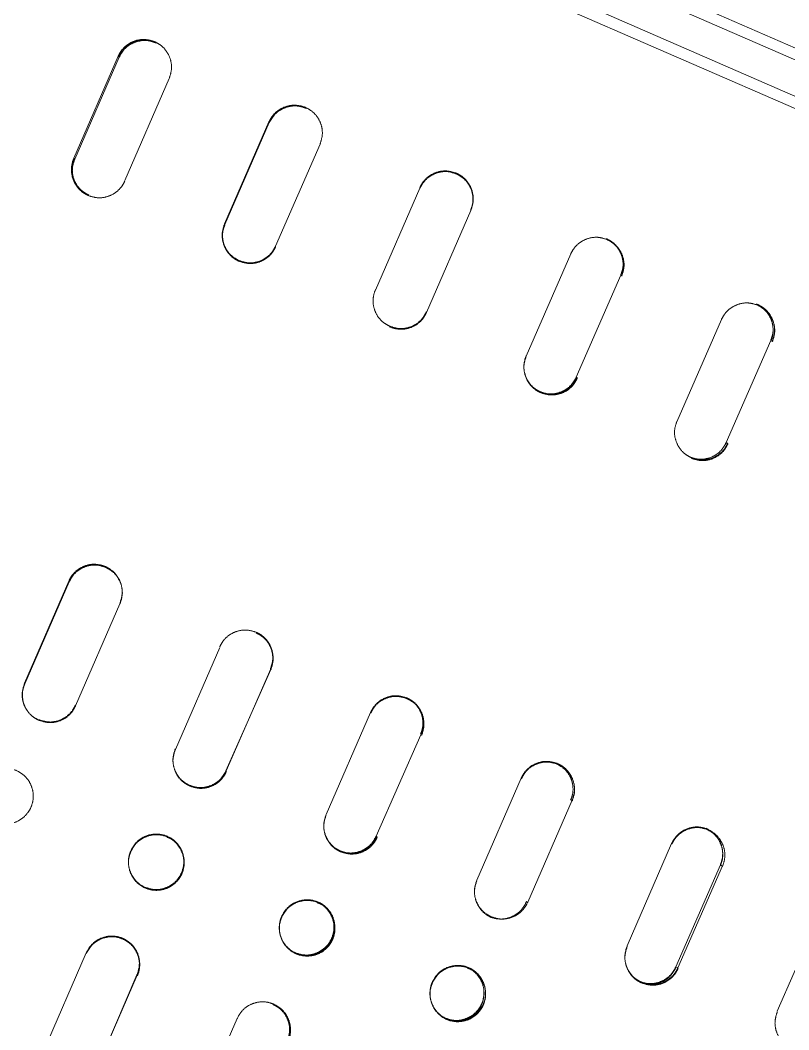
# Model space of a CAD drawing. Header units: millimetres. Extents: x -71377 to 516042, y -145869 to 441446.
# Drawn here: x 176968.4 to 177106.5, y 171432.3 to 171613.8 of the extents above; entities that cross this region are included whole.
import ezdxf

# ---------------------------------------------------------------- set-up
doc = ezdxf.new("R2010")
doc.units = ezdxf.units.MM
doc.header["$LTSCALE"] = 1000
doc.linetypes.add('IMPORT-DASHEDX2 _4_', pattern=[152.4, 101.6, -50.8])
for name, color, linetype, lineweight in [('05', 5, 'IMPORT-DASHEDX2 _4_', 5), ('06', 6, 'Continuous', 5), ('조경라인_dwg', 8, 'Continuous', 5)]:
    doc.layers.add(name, color=color, linetype=linetype, lineweight=lineweight)

# ---------------------------------------------------------------- blocks, each defined once
blk = doc.blocks.new('조경라인_dwg-6847807-지반층 배치도')
at = {"layer": '05'}
for p, q in [((176987.15, 171584.97), (176995.15, 171603.3)), ((177014.26, 171573.16), (177022.25, 171591.49)), ((177040.2, 171583.56), (177032.21, 171565.22)), ((177067.3, 171571.75), (177059.31, 171553.41)), ((177094.38, 171559.95), (177086.39, 171541.61)), ((176978.32, 171490.54), (176986.31, 171508.87)), ((177004.25, 171501.05), (176996.26, 171482.72)), ((177031.33, 171489.36), (177023.34, 171471.02)), ((177058.4, 171477.56), (177050.41, 171459.22)), ((177085.43, 171465.78), (177077.44, 171447.44)), ((177112.4, 171454.02), (177104.41, 171435.69)), ((176972.27, 171427.83), (176980.26, 171446.16)), ((176999.37, 171416.02), (177007.36, 171434.35))]:
    blk.add_line(p, q, dxfattribs=at)
at = {"layer": '05', "flags": 128}
for points in [[(176792.28, 171746.15), (177489.75, 171442.28), (177489.88, 171442.18), (177489.98, 171442.01), (177490.04, 171441.79), (177490.06, 171441.51), (177490.04, 171441.19), (177489.97, 171440.84), (177489.87, 171440.48), (177489.73, 171440.11), (176791.01, 171744.63)], [(176806.4, 171731.38), (177470.68, 171441.87), (177470.51, 171441.51)], [(176806.04, 171729.25), (177469.13, 171440.36), (177469.3, 171440.33), (177469.48, 171440.37), (177469.7, 171440.37), (177469.92, 171440.55), (177470.11, 171440.9), (177470.32, 171441.19), (177470.51, 171441.51), (177470.7, 171441.75)], [(177005.09, 171577.15), (177013.08, 171595.49), (177005.11, 171577.04), (177005.15, 171577.02), (177013.1, 171595.37), (177013.14, 171595.35)], [(177041.32, 171561.25), (177041.38, 171561.23), (177049.37, 171579.56)], [(177068.46, 171549.53), (177068.29, 171549.61), (177076.28, 171567.94), (177076.45, 171567.87), (177076.46, 171567.75)], [(177095.26, 171537.75), (177095.52, 171537.74), (177095.24, 171537.86), (177103.23, 171556.2), (177103.51, 171556.07)], [(176977.14, 171512.87), (176977.19, 171512.84), (176969.2, 171494.51), (176977.17, 171512.96), (176977.12, 171512.98), (176969.13, 171494.65)], [(177013.4, 171497.17), (177005.4, 171478.84), (177005.34, 171478.86), (177013.41, 171497.06)], [(177032.35, 171466.99), (177032.5, 171467.03), (177032.33, 171467.1), (177040.34, 171485.32), (177040.51, 171485.25)], [(177059.58, 171455.12), (177059.28, 171455.36), (177059.56, 171455.24), (177067.55, 171473.57), (177067.27, 171473.69), (177067.57, 171473.46)], [(177094.56, 171461.8), (177086.57, 171443.46), (177086.18, 171443.63), (177094.18, 171461.97), (177094.58, 171461.68)], [(176981.37, 171423.86), (176981.43, 171423.83), (176989.42, 171442.17), (176989.36, 171442.19), (176981.45, 171423.72)]]:
    blk.add_lwpolyline(points, dxfattribs=at)
blk.add_lwpolyline([(176978.17, 171588.78), (176986.16, 171607.11), (176985.98, 171607.29), (176977.99, 171588.96)], close=True, dxfattribs=at)
at = {"layer": '05'}
for points, knots in [([(176992.56, 171609.88), (176992.03, 171610.06), (176990.95, 171610.4), (176989.23, 171610.21), (176987.69, 171609.5), (176986.58, 171608.45), (176986.15, 171607.62), (176985.98, 171607.29)], [0, 0, 0, 0, 0.214691, 0.429383, 0.644077, 0.858772, 1, 1, 1, 1]), ([(176986.14, 171607.23), (176986.42, 171607.72), (176986.97, 171608.71), (176988.35, 171609.74), (176989.97, 171610.27), (176991.5, 171610.25), (176992.37, 171609.94), (176992.72, 171609.81)], [0, 0, 0, 0, 0.214691, 0.429387, 0.644077, 0.858773, 1, 1, 1, 1]), ([(176986.16, 171607.11), (176986.43, 171607.6), (176986.98, 171608.59), (176988.37, 171609.62), (176989.98, 171610.15), (176991.51, 171610.14), (176992.39, 171609.82), (176992.73, 171609.7)], [0, 0, 0, 0, 0.214691, 0.429387, 0.644077, 0.858773, 1, 1, 1, 1]), ([(176995.15, 171603.3), (176995.32, 171603.84), (176995.67, 171604.91), (176995.48, 171606.63), (176994.77, 171608.17), (176993.72, 171609.29), (176992.89, 171609.71), (176992.56, 171609.88)], [0, 0, 0, 0, 0.214691, 0.429387, 0.644076, 0.858774, 1, 1, 1, 1]), ([(177019.66, 171598.07), (177019.12, 171598.25), (177018.05, 171598.59), (177016.33, 171598.4), (177014.79, 171597.69), (177013.68, 171596.64), (177013.25, 171595.81), (177013.08, 171595.49)], [0, 0, 0, 0, 0.214692, 0.429385, 0.644076, 0.858772, 1, 1, 1, 1]), ([(177019.68, 171597.96), (177019.14, 171598.13), (177018.07, 171598.48), (177016.35, 171598.29), (177014.8, 171597.57), (177013.69, 171596.53), (177013.27, 171595.7), (177013.1, 171595.37)], [0, 0, 0, 0, 0.214692, 0.429385, 0.644076, 0.858772, 1, 1, 1, 1]), ([(177013.13, 171595.46), (177013.4, 171595.96), (177013.95, 171596.94), (177015.34, 171597.97), (177016.96, 171598.5), (177018.49, 171598.49), (177019.36, 171598.18), (177019.71, 171598.05)], [0, 0, 0, 0, 0.214691, 0.429386, 0.644077, 0.858773, 1, 1, 1, 1]), ([(177013.14, 171595.35), (177013.42, 171595.84), (177013.97, 171596.83), (177015.36, 171597.86), (177016.97, 171598.39), (177018.5, 171598.38), (177019.38, 171598.06), (177019.73, 171597.94)], [0, 0, 0, 0, 0.214691, 0.429386, 0.644077, 0.858773, 1, 1, 1, 1]), ([(177022.25, 171591.49), (177022.42, 171592.03), (177022.77, 171593.1), (177022.58, 171594.82), (177021.87, 171596.36), (177020.82, 171597.47), (177019.99, 171597.9), (177019.66, 171598.07)], [0, 0, 0, 0, 0.214691, 0.429386, 0.644078, 0.858775, 1, 1, 1, 1]), ([(176977.99, 171588.96), (176977.82, 171588.42), (176977.47, 171587.35), (176977.66, 171585.63), (176978.37, 171584.09), (176979.42, 171582.98), (176980.25, 171582.55), (176980.58, 171582.38)], [0, 0, 0, 0, 0.214695, 0.429387, 0.64408, 0.858772, 1, 1, 1, 1]), ([(176978.01, 171588.84), (176977.84, 171588.31), (176977.49, 171587.23), (176977.68, 171585.51), (176978.39, 171583.97), (176979.44, 171582.86), (176980.27, 171582.43), (176980.59, 171582.26)], [0, 0, 0, 0, 0.214695, 0.429387, 0.64408, 0.858772, 1, 1, 1, 1]), ([(176980.73, 171582.31), (176980.24, 171582.59), (176979.25, 171583.14), (176978.23, 171584.53), (176977.7, 171586.14), (176977.71, 171587.67), (176978.02, 171588.54), (176978.15, 171588.89)], [0, 0, 0, 0, 0.214692, 0.429386, 0.644078, 0.858772, 1, 1, 1, 1]), ([(176980.75, 171582.2), (176980.26, 171582.47), (176979.27, 171583.02), (176978.24, 171584.41), (176977.71, 171586.03), (176977.73, 171587.55), (176978.04, 171588.43), (176978.17, 171588.78)], [0, 0, 0, 0, 0.214692, 0.429386, 0.644078, 0.858772, 1, 1, 1, 1]), ([(177046.77, 171586.26), (177046.23, 171586.43), (177045.16, 171586.78), (177043.44, 171586.59), (177041.89, 171585.88), (177040.78, 171584.83), (177040.36, 171584), (177040.19, 171583.67)], [0, 0, 0, 0, 0.214693, 0.429383, 0.644078, 0.858772, 1, 1, 1, 1]), ([(177046.78, 171586.14), (177046.25, 171586.32), (177045.17, 171586.66), (177043.45, 171586.47), (177041.91, 171585.76), (177040.8, 171584.71), (177040.37, 171583.88), (177040.2, 171583.56)], [0, 0, 0, 0, 0.214693, 0.429383, 0.644078, 0.858772, 1, 1, 1, 1]), ([(177046.72, 171586.17), (177047.22, 171585.89), (177048.2, 171585.34), (177049.23, 171583.95), (177049.76, 171582.34), (177049.75, 171580.81), (177049.43, 171579.94), (177049.31, 171579.59)], [0, 0, 0, 0, 0.214693, 0.429384, 0.644078, 0.858772, 1, 1, 1, 1]), ([(177049.35, 171579.68), (177049.53, 171580.21), (177049.87, 171581.29), (177049.68, 171583.01), (177048.97, 171584.55), (177047.92, 171585.66), (177047.1, 171586.09), (177046.77, 171586.26)], [0, 0, 0, 0, 0.214691, 0.429386, 0.644077, 0.858771, 1, 1, 1, 1]), ([(177049.37, 171579.56), (177049.54, 171580.1), (177049.89, 171581.17), (177049.7, 171582.89), (177048.99, 171584.43), (177047.94, 171585.55), (177047.11, 171585.97), (177046.78, 171586.14)], [0, 0, 0, 0, 0.214691, 0.429386, 0.644077, 0.858771, 1, 1, 1, 1]), ([(176980.59, 171582.26), (176981.13, 171582.09), (176982.2, 171581.74), (176983.92, 171581.94), (176985.46, 171582.65), (176986.57, 171583.7), (176987, 171584.52), (176987.17, 171584.85)], [0, 0, 0, 0, 0.214695, 0.429386, 0.644078, 0.858772, 1, 1, 1, 1]), ([(177005.09, 171577.15), (177004.92, 171576.61), (177004.57, 171575.54), (177004.76, 171573.82), (177005.47, 171572.28), (177006.52, 171571.17), (177007.35, 171570.74), (177007.68, 171570.57)], [0, 0, 0, 0, 0.214696, 0.429387, 0.64408, 0.858773, 1, 1, 1, 1]), ([(177005.11, 171577.04), (177004.93, 171576.5), (177004.58, 171575.42), (177004.78, 171573.71), (177005.49, 171572.16), (177006.54, 171571.05), (177007.36, 171570.62), (177007.69, 171570.45)], [0, 0, 0, 0, 0.214696, 0.429387, 0.64408, 0.858773, 1, 1, 1, 1]), ([(177007.72, 171570.55), (177007.23, 171570.82), (177006.24, 171571.37), (177005.21, 171572.76), (177004.68, 171574.38), (177004.7, 171575.91), (177005.01, 171576.78), (177005.14, 171577.13)], [0, 0, 0, 0, 0.214692, 0.429385, 0.644078, 0.858772, 1, 1, 1, 1]), ([(177007.74, 171570.43), (177007.25, 171570.71), (177006.26, 171571.26), (177005.23, 171572.65), (177004.7, 171574.26), (177004.71, 171575.79), (177005.03, 171576.67), (177005.15, 171577.02)], [0, 0, 0, 0, 0.214692, 0.429385, 0.644078, 0.858772, 1, 1, 1, 1]), ([(177007.68, 171570.57), (177008.21, 171570.4), (177009.29, 171570.05), (177011.01, 171570.24), (177012.55, 171570.95), (177013.66, 171572), (177014.09, 171572.83), (177014.26, 171573.16)], [0, 0, 0, 0, 0.214692, 0.429384, 0.644078, 0.858772, 1, 1, 1, 1]), ([(177073.88, 171574.33), (177073.34, 171574.51), (177072.27, 171574.85), (177070.55, 171574.66), (177069.01, 171573.95), (177067.9, 171572.9), (177067.47, 171572.07), (177067.3, 171571.75)], [0, 0, 0, 0, 0.214692, 0.429384, 0.644077, 0.858772, 1, 1, 1, 1]), ([(177073.7, 171574.52), (177074.19, 171574.25), (177075.17, 171573.7), (177076.2, 171572.31), (177076.73, 171570.69), (177076.72, 171569.17), (177076.4, 171568.29), (177076.28, 171567.94)], [0, 0, 0, 0, 0.214691, 0.429384, 0.644077, 0.858772, 1, 1, 1, 1]), ([(177073.71, 171574.41), (177074.21, 171574.13), (177075.19, 171573.58), (177076.22, 171572.19), (177076.75, 171570.58), (177076.73, 171569.05), (177076.42, 171568.17), (177076.29, 171567.83)], [0, 0, 0, 0, 0.214691, 0.429384, 0.644077, 0.858772, 1, 1, 1, 1]), ([(177076.46, 171567.75), (177076.64, 171568.29), (177076.98, 171569.37), (177076.79, 171571.08), (177076.08, 171572.63), (177075.04, 171573.74), (177074.21, 171574.16), (177073.88, 171574.33)], [0, 0, 0, 0, 0.214691, 0.429386, 0.644079, 0.858774, 1, 1, 1, 1]), ([(177007.69, 171570.45), (177008.23, 171570.28), (177009.3, 171569.93), (177011.02, 171570.12), (177012.57, 171570.84), (177013.68, 171571.89), (177014.1, 171572.71), (177014.27, 171573.04)], [0, 0, 0, 0, 0.214692, 0.429384, 0.644078, 0.858772, 1, 1, 1, 1]), ([(177032.2, 171565.34), (177032.02, 171564.8), (177031.67, 171563.72), (177031.87, 171562.01), (177032.58, 171560.46), (177033.63, 171559.35), (177034.45, 171558.93), (177034.78, 171558.76)], [0, 0, 0, 0, 0.214695, 0.429386, 0.64408, 0.858772, 1, 1, 1, 1]), ([(177100.95, 171562.54), (177100.41, 171562.71), (177099.34, 171563.06), (177097.62, 171562.86), (177096.08, 171562.15), (177094.97, 171561.1), (177094.55, 171560.27), (177094.38, 171559.95)], [0, 0, 0, 0, 0.214693, 0.429385, 0.644077, 0.858772, 1, 1, 1, 1]), ([(177100.66, 171562.77), (177101.15, 171562.5), (177102.13, 171561.95), (177103.16, 171560.56), (177103.68, 171558.95), (177103.67, 171557.42), (177103.36, 171556.54), (177103.23, 171556.2)], [0, 0, 0, 0, 0.214692, 0.429384, 0.644077, 0.858772, 1, 1, 1, 1]), ([(177100.67, 171562.66), (177101.16, 171562.38), (177102.15, 171561.83), (177103.17, 171560.45), (177103.7, 171558.83), (177103.69, 171557.3), (177103.37, 171556.43), (177103.25, 171556.08)], [0, 0, 0, 0, 0.214692, 0.429384, 0.644077, 0.858772, 1, 1, 1, 1]), ([(177103.51, 171556.07), (177103.68, 171556.61), (177104.03, 171557.69), (177103.84, 171559.4), (177103.13, 171560.95), (177102.08, 171562.06), (177101.26, 171562.48), (177100.93, 171562.65)], [0, 0, 0, 0, 0.214692, 0.429386, 0.644078, 0.858774, 1, 1, 1, 1]), ([(177103.52, 171555.96), (177103.7, 171556.5), (177104.05, 171557.57), (177103.86, 171559.29), (177103.15, 171560.83), (177102.1, 171561.94), (177101.28, 171562.37), (177100.95, 171562.54)], [0, 0, 0, 0, 0.214692, 0.429386, 0.644078, 0.858774, 1, 1, 1, 1]), ([(177041.32, 171561.25), (177041.04, 171560.76), (177040.49, 171559.77), (177039.1, 171558.74), (177037.49, 171558.21), (177035.96, 171558.23), (177035.09, 171558.54), (177034.74, 171558.67)], [0, 0, 0, 0, 0.214695, 0.429387, 0.64408, 0.858774, 1, 1, 1, 1]), ([(177034.78, 171558.76), (177035.32, 171558.58), (177036.39, 171558.23), (177038.11, 171558.43), (177039.66, 171559.14), (177040.77, 171560.19), (177041.19, 171561.01), (177041.36, 171561.34)], [0, 0, 0, 0, 0.214694, 0.429384, 0.644078, 0.858772, 1, 1, 1, 1]), ([(177034.8, 171558.64), (177035.34, 171558.47), (177036.41, 171558.12), (177038.13, 171558.31), (177039.67, 171559.02), (177040.78, 171560.07), (177041.21, 171560.9), (177041.38, 171561.23)], [0, 0, 0, 0, 0.214694, 0.429384, 0.644078, 0.858772, 1, 1, 1, 1]), ([(177059.3, 171553.53), (177059.12, 171552.99), (177058.77, 171551.91), (177058.97, 171550.2), (177059.68, 171548.65), (177060.72, 171547.54), (177061.55, 171547.12), (177061.88, 171546.95)], [0, 0, 0, 0, 0.214695, 0.429386, 0.644079, 0.858774, 1, 1, 1, 1]), ([(177059.31, 171553.41), (177059.14, 171552.87), (177058.79, 171551.8), (177058.98, 171550.08), (177059.69, 171548.54), (177060.74, 171547.43), (177061.57, 171547), (177061.9, 171546.83)], [0, 0, 0, 0, 0.214695, 0.429386, 0.644079, 0.858774, 1, 1, 1, 1]), ([(177068.29, 171549.61), (177068.01, 171549.11), (177067.46, 171548.13), (177066.07, 171547.1), (177064.46, 171546.57), (177062.93, 171546.58), (177062.06, 171546.89), (177061.71, 171547.02)], [0, 0, 0, 0, 0.214695, 0.429387, 0.644079, 0.858774, 1, 1, 1, 1]), ([(177068.3, 171549.49), (177068.03, 171549), (177067.48, 171548.01), (177066.09, 171546.98), (177064.48, 171546.45), (177062.95, 171546.47), (177062.07, 171546.78), (177061.73, 171546.9)], [0, 0, 0, 0, 0.214695, 0.429387, 0.644079, 0.858774, 1, 1, 1, 1]), ([(177061.88, 171546.95), (177062.42, 171546.77), (177063.49, 171546.43), (177065.21, 171546.62), (177066.75, 171547.33), (177067.86, 171548.38), (177068.29, 171549.21), (177068.46, 171549.53)], [0, 0, 0, 0, 0.214692, 0.429384, 0.644077, 0.858772, 1, 1, 1, 1]), ([(177061.9, 171546.83), (177062.43, 171546.66), (177063.51, 171546.31), (177065.22, 171546.5), (177066.77, 171547.21), (177067.88, 171548.26), (177068.3, 171549.09), (177068.47, 171549.42)], [0, 0, 0, 0, 0.214692, 0.429384, 0.644077, 0.858772, 1, 1, 1, 1]), ([(177086.37, 171541.73), (177086.2, 171541.19), (177085.85, 171540.11), (177086.04, 171538.4), (177086.75, 171536.86), (177087.79, 171535.75), (177088.62, 171535.32), (177088.95, 171535.15)], [0, 0, 0, 0, 0.214695, 0.429386, 0.644078, 0.858774, 1, 1, 1, 1]), ([(177095.24, 171537.86), (177094.96, 171537.37), (177094.41, 171536.38), (177093.03, 171535.35), (177091.42, 171534.82), (177089.89, 171534.83), (177089.02, 171535.15), (177088.67, 171535.27)], [0, 0, 0, 0, 0.214695, 0.429387, 0.644078, 0.858772, 1, 1, 1, 1]), ([(177088.95, 171535.15), (177089.48, 171534.98), (177090.55, 171534.63), (177092.27, 171534.82), (177093.81, 171535.54), (177094.92, 171536.59), (177095.35, 171537.41), (177095.52, 171537.74)], [0, 0, 0, 0, 0.214691, 0.429385, 0.644077, 0.858772, 1, 1, 1, 1]), ([(177088.96, 171535.03), (177089.5, 171534.86), (177090.57, 171534.51), (177092.29, 171534.71), (177093.83, 171535.42), (177094.94, 171536.47), (177095.36, 171537.3), (177095.53, 171537.63)], [0, 0, 0, 0, 0.214691, 0.429385, 0.644077, 0.858772, 1, 1, 1, 1]), ([(176983.7, 171515.57), (176983.17, 171515.74), (176982.09, 171516.09), (176980.37, 171515.9), (176978.83, 171515.19), (176977.72, 171514.14), (176977.29, 171513.31), (176977.12, 171512.98)], [0, 0, 0, 0, 0.214692, 0.429385, 0.644076, 0.858772, 1, 1, 1, 1]), ([(176983.72, 171515.45), (176983.18, 171515.63), (176982.11, 171515.97), (176980.39, 171515.78), (176978.85, 171515.07), (176977.74, 171514.02), (176977.31, 171513.19), (176977.14, 171512.87)], [0, 0, 0, 0, 0.214692, 0.429385, 0.644076, 0.858772, 1, 1, 1, 1]), ([(176977.17, 171512.96), (176977.45, 171513.45), (176978, 171514.44), (176979.38, 171515.47), (176981, 171516), (176982.53, 171515.99), (176983.4, 171515.67), (176983.75, 171515.55)], [0, 0, 0, 0, 0.214695, 0.429386, 0.644077, 0.858773, 1, 1, 1, 1]), ([(176977.19, 171512.84), (176977.46, 171513.34), (176978.01, 171514.32), (176979.4, 171515.35), (176981.02, 171515.88), (176982.54, 171515.87), (176983.42, 171515.56), (176983.77, 171515.43)], [0, 0, 0, 0, 0.214695, 0.429386, 0.644077, 0.858773, 1, 1, 1, 1]), ([(176986.29, 171508.99), (176986.46, 171509.52), (176986.81, 171510.6), (176986.62, 171512.32), (176985.91, 171513.86), (176984.86, 171514.97), (176984.03, 171515.4), (176983.7, 171515.57)], [0, 0, 0, 0, 0.214695, 0.429386, 0.644078, 0.858774, 1, 1, 1, 1]), ([(176986.31, 171508.87), (176986.48, 171509.41), (176986.83, 171510.48), (176986.64, 171512.2), (176985.92, 171513.74), (176984.88, 171514.85), (176984.05, 171515.28), (176983.72, 171515.45)], [0, 0, 0, 0, 0.214695, 0.429386, 0.644078, 0.858774, 1, 1, 1, 1]), ([(177010.81, 171503.75), (177010.27, 171503.93), (177009.2, 171504.27), (177007.48, 171504.08), (177005.94, 171503.37), (177004.83, 171502.32), (177004.4, 171501.49), (177004.23, 171501.17)], [0, 0, 0, 0, 0.214693, 0.429384, 0.644078, 0.858772, 1, 1, 1, 1]), ([(177010.75, 171503.78), (177011.24, 171503.5), (177012.23, 171502.95), (177013.26, 171501.56), (177013.79, 171499.95), (177013.78, 171498.42), (177013.46, 171497.55), (177013.34, 171497.2)], [0, 0, 0, 0, 0.214694, 0.429385, 0.644078, 0.858772, 1, 1, 1, 1]), ([(177010.77, 171503.66), (177011.26, 171503.39), (177012.25, 171502.84), (177013.27, 171501.45), (177013.8, 171499.83), (177013.79, 171498.31), (177013.48, 171497.43), (177013.35, 171497.08)], [0, 0, 0, 0, 0.214694, 0.429385, 0.644078, 0.858772, 1, 1, 1, 1]), ([(177013.4, 171497.17), (177013.57, 171497.71), (177013.92, 171498.78), (177013.73, 171500.5), (177013.01, 171502.05), (177011.97, 171503.16), (177011.14, 171503.58), (177010.81, 171503.75)], [0, 0, 0, 0, 0.214695, 0.429386, 0.644077, 0.858771, 1, 1, 1, 1]), ([(177013.41, 171497.06), (177013.59, 171497.59), (177013.93, 171498.67), (177013.74, 171500.39), (177013.03, 171501.93), (177011.98, 171503.04), (177011.16, 171503.47), (177010.83, 171503.64)], [0, 0, 0, 0, 0.214695, 0.429386, 0.644077, 0.858771, 1, 1, 1, 1]), ([(176969.15, 171494.53), (176968.97, 171493.99), (176968.63, 171492.92), (176968.82, 171491.2), (176969.53, 171489.66), (176970.58, 171488.55), (176971.41, 171488.12), (176971.73, 171487.95)], [0, 0, 0, 0, 0.214692, 0.429387, 0.64408, 0.858773, 1, 1, 1, 1]), ([(176971.78, 171487.93), (176971.29, 171488.2), (176970.3, 171488.75), (176969.27, 171490.14), (176968.74, 171491.76), (176968.76, 171493.29), (176969.07, 171494.16), (176969.2, 171494.51)], [0, 0, 0, 0, 0.214692, 0.429384, 0.644078, 0.858772, 1, 1, 1, 1]), ([(177037.91, 171491.94), (177037.37, 171492.12), (177036.3, 171492.46), (177034.58, 171492.27), (177033.04, 171491.56), (177031.93, 171490.51), (177031.5, 171489.68), (177031.33, 171489.36)], [0, 0, 0, 0, 0.214692, 0.429385, 0.644078, 0.858772, 1, 1, 1, 1]), ([(177037.92, 171491.83), (177037.39, 171492), (177036.31, 171492.35), (177034.6, 171492.16), (177033.05, 171491.45), (177031.94, 171490.4), (177031.51, 171489.57), (177031.35, 171489.24)], [0, 0, 0, 0, 0.214692, 0.429385, 0.644078, 0.858772, 1, 1, 1, 1]), ([(177037.74, 171492.02), (177038.23, 171491.74), (177039.22, 171491.19), (177040.24, 171489.8), (177040.77, 171488.19), (177040.76, 171486.66), (177040.44, 171485.78), (177040.32, 171485.44)], [0, 0, 0, 0, 0.214692, 0.429384, 0.644077, 0.858772, 1, 1, 1, 1]), ([(177040.49, 171485.36), (177040.66, 171485.9), (177041.01, 171486.98), (177040.82, 171488.69), (177040.11, 171490.24), (177039.06, 171491.35), (177038.23, 171491.77), (177037.91, 171491.94)], [0, 0, 0, 0, 0.214695, 0.429386, 0.644079, 0.858774, 1, 1, 1, 1]), ([(177040.51, 171485.25), (177040.68, 171485.79), (177041.03, 171486.86), (177040.84, 171488.58), (177040.13, 171490.12), (177039.08, 171491.23), (177038.25, 171491.66), (177037.92, 171491.83)], [0, 0, 0, 0, 0.214695, 0.429386, 0.644079, 0.858774, 1, 1, 1, 1]), ([(176971.72, 171488.06), (176972.25, 171487.89), (176973.33, 171487.54), (176975.05, 171487.73), (176976.59, 171488.45), (176977.7, 171489.5), (176978.13, 171490.32), (176978.3, 171490.65)], [0, 0, 0, 0, 0.214692, 0.429384, 0.644078, 0.858772, 1, 1, 1, 1]), ([(176971.73, 171487.95), (176972.27, 171487.78), (176973.35, 171487.43), (176975.06, 171487.62), (176976.61, 171488.33), (176977.72, 171489.38), (176978.15, 171490.21), (176978.32, 171490.54)], [0, 0, 0, 0, 0.214692, 0.429384, 0.644078, 0.858772, 1, 1, 1, 1]), ([(176996.24, 171482.83), (176996.06, 171482.29), (176995.72, 171481.22), (176995.91, 171479.5), (176996.62, 171477.96), (176997.67, 171476.85), (176998.5, 171476.42), (176998.82, 171476.25)], [0, 0, 0, 0, 0.214692, 0.429386, 0.64408, 0.858773, 1, 1, 1, 1]), ([(176996.26, 171482.72), (176996.08, 171482.18), (176995.73, 171481.1), (176995.93, 171479.39), (176996.64, 171477.84), (176997.69, 171476.73), (176998.51, 171476.31), (176998.84, 171476.14)], [0, 0, 0, 0, 0.214692, 0.429386, 0.64408, 0.858773, 1, 1, 1, 1]), ([(176961.14, 171476.31), (176961.42, 171476.8), (176961.97, 171477.79), (176963.36, 171478.82), (176964.97, 171479.35), (176966.69, 171479.32), (176968.29, 171478.72), (176969.6, 171477.62), (176970.48, 171476.15), (176970.82, 171474.48), (176970.64, 171473.17), (176970.38, 171472.48), (176970.31, 171472.32)], [0, 0, 0, 0, 0.0536883, 0.1073774, 0.1610657, 0.2147543, 0.2684428, 0.3221314, 0.3758193, 0.4295084, 0.4831968, 0.5, 0.5, 0.5, 0.5]), ([(177005.34, 171478.86), (177005.07, 171478.37), (177004.52, 171477.38), (177003.13, 171476.35), (177001.52, 171475.82), (176999.99, 171475.84), (176999.11, 171476.15), (176998.76, 171476.28)], [0, 0, 0, 0, 0.214692, 0.429387, 0.64408, 0.858775, 1, 1, 1, 1]), ([(176998.82, 171476.25), (176999.36, 171476.08), (177000.44, 171475.73), (177002.15, 171475.92), (177003.7, 171476.63), (177004.81, 171477.68), (177005.24, 171478.51), (177005.4, 171478.84)], [0, 0, 0, 0, 0.214693, 0.429384, 0.644077, 0.858772, 1, 1, 1, 1]), ([(177064.97, 171480.15), (177064.44, 171480.32), (177063.37, 171480.67), (177061.65, 171480.47), (177060.11, 171479.76), (177059, 171478.71), (177058.57, 171477.88), (177058.4, 171477.56)], [0, 0, 0, 0, 0.214693, 0.429385, 0.644077, 0.858772, 1, 1, 1, 1]), ([(177064.99, 171480.03), (177064.45, 171480.21), (177063.38, 171480.55), (177061.67, 171480.36), (177060.13, 171479.65), (177059.02, 171478.6), (177058.59, 171477.77), (177058.42, 171477.44)], [0, 0, 0, 0, 0.214693, 0.429385, 0.644077, 0.858772, 1, 1, 1, 1]), ([(177064.71, 171480.15), (177065.21, 171479.88), (177066.19, 171479.33), (177067.22, 171477.94), (177067.74, 171476.33), (177067.73, 171474.8), (177067.41, 171473.92), (177067.29, 171473.58)], [0, 0, 0, 0, 0.214693, 0.429385, 0.644078, 0.858772, 1, 1, 1, 1]), ([(177067.55, 171473.57), (177067.72, 171474.11), (177068.07, 171475.18), (177067.88, 171476.9), (177067.17, 171478.44), (177066.13, 171479.55), (177065.3, 171479.98), (177064.97, 171480.15)], [0, 0, 0, 0, 0.214695, 0.429386, 0.644078, 0.858774, 1, 1, 1, 1]), ([(177067.57, 171473.46), (177067.74, 171473.99), (177068.09, 171475.07), (177067.9, 171476.78), (177067.19, 171478.33), (177066.14, 171479.44), (177065.32, 171479.86), (177064.99, 171480.03)], [0, 0, 0, 0, 0.214695, 0.429386, 0.644078, 0.858774, 1, 1, 1, 1]), ([(176998.84, 171476.14), (176999.38, 171475.96), (177000.45, 171475.61), (177002.17, 171475.81), (177003.71, 171476.52), (177004.82, 171477.57), (177005.25, 171478.39), (177005.42, 171478.72)], [0, 0, 0, 0, 0.214693, 0.429384, 0.644077, 0.858772, 1, 1, 1, 1]), ([(176970.31, 171472.32), (176970.15, 171471.96), (176969.67, 171471.14), (176968.56, 171470.08), (176967, 171469.38), (176965.29, 171469.24), (176963.64, 171469.66), (176962.22, 171470.62), (176961.19, 171471.99), (176960.68, 171473.62), (176960.71, 171475.12), (176961.02, 171475.98), (176961.14, 171476.31)], [0.5, 0.5, 0.5, 0.5, 0.5368855, 0.5905738, 0.644262, 0.6979515, 0.7516393, 0.8053276, 0.8590161, 0.9127044, 0.966394, 1, 1, 1, 1]), ([(177023.34, 171471.02), (177023.16, 171470.48), (177022.82, 171469.41), (177023.01, 171467.69), (177023.72, 171466.15), (177024.77, 171465.04), (177025.59, 171464.61), (177025.92, 171464.44)], [0, 0, 0, 0, 0.214691, 0.429386, 0.644079, 0.858774, 1, 1, 1, 1]), ([(177023.35, 171470.91), (177023.18, 171470.37), (177022.83, 171469.29), (177023.02, 171467.58), (177023.73, 171466.03), (177024.78, 171464.92), (177025.61, 171464.5), (177025.94, 171464.33)], [0, 0, 0, 0, 0.214691, 0.429386, 0.644079, 0.858774, 1, 1, 1, 1]), ([(177091.99, 171468.37), (177091.46, 171468.54), (177090.39, 171468.89), (177088.68, 171468.7), (177087.14, 171467.98), (177086.03, 171466.93), (177085.6, 171466.1), (177085.43, 171465.78)], [0, 0, 0, 0, 0.214692, 0.429384, 0.644077, 0.858772, 1, 1, 1, 1]), ([(177092.01, 171468.26), (177091.48, 171468.43), (177090.41, 171468.77), (177088.69, 171468.58), (177087.15, 171467.87), (177086.04, 171466.82), (177085.62, 171465.99), (177085.45, 171465.66)], [0, 0, 0, 0, 0.214692, 0.429384, 0.644077, 0.858772, 1, 1, 1, 1]), ([(177091.61, 171468.54), (177092.1, 171468.26), (177093.08, 171467.72), (177094.11, 171466.33), (177094.63, 171464.72), (177094.62, 171463.19), (177094.3, 171462.31), (177094.18, 171461.97)], [0, 0, 0, 0, 0.214693, 0.429384, 0.644077, 0.858772, 1, 1, 1, 1]), ([(177091.63, 171468.42), (177092.12, 171468.15), (177093.1, 171467.6), (177094.12, 171466.21), (177094.65, 171464.6), (177094.63, 171463.07), (177094.32, 171462.2), (177094.19, 171461.85)], [0, 0, 0, 0, 0.214693, 0.429384, 0.644077, 0.858772, 1, 1, 1, 1]), ([(177094.58, 171461.68), (177094.75, 171462.22), (177095.1, 171463.3), (177094.91, 171465.01), (177094.2, 171466.55), (177093.16, 171467.66), (177092.34, 171468.09), (177092.01, 171468.26)], [0, 0, 0, 0, 0.214695, 0.429387, 0.644078, 0.858773, 1, 1, 1, 1]), ([(176988.25, 171464.5), (176988.52, 171464.99), (176989.07, 171465.98), (176990.46, 171467.01), (176992.08, 171467.54), (176993.79, 171467.5), (176995.39, 171466.9), (176996.71, 171465.81), (176997.58, 171464.34), (176997.92, 171462.66), (176997.74, 171461.35), (176997.48, 171460.66), (176997.41, 171460.5)], [0, 0, 0, 0, 0.0536882, 0.107377, 0.1610657, 0.2147541, 0.2684426, 0.3221312, 0.3758198, 0.4295083, 0.4831969, 0.5, 0.5, 0.5, 0.5]), ([(176988.26, 171464.38), (176988.54, 171464.88), (176989.09, 171465.86), (176990.48, 171466.89), (176992.1, 171467.43), (176993.81, 171467.39), (176995.41, 171466.79), (176996.72, 171465.69), (176997.6, 171464.22), (176997.94, 171462.55), (176997.76, 171461.24), (176997.5, 171460.55), (176997.43, 171460.39)], [0, 0, 0, 0, 0.0536882, 0.107377, 0.1610657, 0.2147541, 0.2684426, 0.3221312, 0.3758198, 0.4295083, 0.4831969, 0.5, 0.5, 0.5, 0.5]), ([(176994.75, 171467.05), (176994.93, 171466.99), (176995.65, 171466.75), (176996.64, 171465.81), (176997.53, 171464.37), (176997.86, 171462.69), (176997.63, 171460.99), (176996.85, 171459.47), (176995.61, 171458.29), (176994.05, 171457.6), (176992.35, 171457.43), (176991.29, 171457.78), (176990.78, 171457.95)], [0, 0, 0, 0, 0.036867, 0.144259, 0.251652, 0.359044, 0.466436, 0.573828, 0.68122, 0.788611, 0.896005, 1, 1, 1, 1]), ([(176994.76, 171466.94), (176994.95, 171466.87), (176995.66, 171466.64), (176996.65, 171465.7), (176997.54, 171464.26), (176997.88, 171462.57), (176997.65, 171460.88), (176996.86, 171459.36), (176995.62, 171458.18), (176994.07, 171457.48), (176992.37, 171457.31), (176991.31, 171457.66), (176990.79, 171457.84)], [0, 0, 0, 0, 0.036867, 0.144259, 0.251652, 0.359044, 0.466436, 0.573828, 0.68122, 0.788611, 0.896005, 1, 1, 1, 1]), ([(177032.33, 171467.1), (177032.05, 171466.61), (177031.5, 171465.62), (177030.12, 171464.59), (177028.5, 171464.06), (177026.97, 171464.08), (177026.1, 171464.39), (177025.75, 171464.52)], [0, 0, 0, 0, 0.214692, 0.429387, 0.644079, 0.858774, 1, 1, 1, 1]), ([(177032.35, 171466.99), (177032.07, 171466.49), (177031.52, 171465.51), (177030.13, 171464.48), (177028.52, 171463.95), (177026.99, 171463.96), (177026.12, 171464.28), (177025.77, 171464.4)], [0, 0, 0, 0, 0.214692, 0.429387, 0.644079, 0.858774, 1, 1, 1, 1]), ([(177025.92, 171464.44), (177026.46, 171464.27), (177027.53, 171463.92), (177029.25, 171464.11), (177030.79, 171464.82), (177031.9, 171465.87), (177032.33, 171466.7), (177032.5, 171467.03)], [0, 0, 0, 0, 0.214691, 0.429384, 0.644077, 0.858772, 1, 1, 1, 1]), ([(177025.94, 171464.33), (177026.47, 171464.15), (177027.55, 171463.81), (177029.26, 171464), (177030.81, 171464.71), (177031.92, 171465.76), (177032.34, 171466.59), (177032.51, 171466.91)], [0, 0, 0, 0, 0.214691, 0.429384, 0.644077, 0.858772, 1, 1, 1, 1]), ([(176997.41, 171460.5), (176997.26, 171460.15), (176996.78, 171459.32), (176995.67, 171458.27), (176994.11, 171457.57), (176992.4, 171457.42), (176990.75, 171457.85), (176989.32, 171458.8), (176988.3, 171460.17), (176987.79, 171461.8), (176987.82, 171463.31), (176988.13, 171464.17), (176988.25, 171464.5)], [0.5, 0.5, 0.5, 0.5, 0.5368856, 0.5905742, 0.6442622, 0.6979514, 0.7516396, 0.805328, 0.8590167, 0.9127045, 0.966394, 1, 1, 1, 1]), ([(176997.43, 171460.39), (176997.28, 171460.03), (176996.8, 171459.21), (176995.68, 171458.15), (176994.12, 171457.45), (176992.42, 171457.31), (176990.76, 171457.74), (176989.34, 171458.69), (176988.31, 171460.06), (176987.8, 171461.69), (176987.83, 171463.19), (176988.14, 171464.05), (176988.26, 171464.38)], [0.5, 0.5, 0.5, 0.5, 0.5368856, 0.5905742, 0.6442622, 0.6979514, 0.7516396, 0.805328, 0.8590167, 0.9127045, 0.966394, 1, 1, 1, 1]), ([(177050.41, 171459.22), (177050.24, 171458.68), (177049.89, 171457.61), (177050.08, 171455.89), (177050.79, 171454.35), (177051.84, 171453.24), (177052.66, 171452.81), (177052.99, 171452.64)], [0, 0, 0, 0, 0.214692, 0.429386, 0.644078, 0.858774, 1, 1, 1, 1]), ([(177050.43, 171459.11), (177050.25, 171458.57), (177049.91, 171457.5), (177050.1, 171455.78), (177050.81, 171454.24), (177051.85, 171453.13), (177052.68, 171452.7), (177053, 171452.53)], [0, 0, 0, 0, 0.214692, 0.429386, 0.644078, 0.858774, 1, 1, 1, 1]), ([(177015.35, 171452.69), (177015.62, 171453.18), (177016.17, 171454.17), (177017.56, 171455.19), (177019.18, 171455.73), (177020.89, 171455.69), (177022.49, 171455.1), (177023.8, 171454), (177024.68, 171452.53), (177025.02, 171450.85), (177024.84, 171449.55), (177024.58, 171448.85), (177024.51, 171448.69)], [0, 0, 0, 0, 0.0536881, 0.1073772, 0.1610657, 0.2147547, 0.2684432, 0.3221313, 0.3758197, 0.4295084, 0.4831969, 0.5, 0.5, 0.5, 0.5]), ([(177015.36, 171452.57), (177015.64, 171453.07), (177016.19, 171454.05), (177017.58, 171455.08), (177019.19, 171455.62), (177020.91, 171455.58), (177022.51, 171454.98), (177023.82, 171453.88), (177024.69, 171452.42), (177025.03, 171450.74), (177024.85, 171449.43), (177024.59, 171448.74), (177024.52, 171448.58)], [0, 0, 0, 0, 0.0536881, 0.1073772, 0.1610657, 0.2147547, 0.2684432, 0.3221313, 0.3758197, 0.4295084, 0.4831969, 0.5, 0.5, 0.5, 0.5]), ([(177021.73, 171455.29), (177021.92, 171455.23), (177022.63, 171454.99), (177023.62, 171454.05), (177024.51, 171452.61), (177024.85, 171450.93), (177024.61, 171449.23), (177023.83, 171447.71), (177022.59, 171446.53), (177021.04, 171445.84), (177019.34, 171445.66), (177018.28, 171446.02), (177017.76, 171446.19)], [0, 0, 0, 0, 0.036868, 0.144259, 0.251651, 0.359044, 0.466436, 0.573828, 0.68122, 0.788611, 0.896004, 1, 1, 1, 1]), ([(177059.3, 171455.24), (177059.02, 171454.75), (177058.47, 171453.76), (177057.09, 171452.73), (177055.47, 171452.2), (177053.95, 171452.21), (177053.08, 171452.53), (177052.73, 171452.65)], [0, 0, 0, 0, 0.214691, 0.429386, 0.644078, 0.858772, 1, 1, 1, 1]), ([(177052.99, 171452.64), (177053.52, 171452.47), (177054.6, 171452.12), (177056.31, 171452.32), (177057.85, 171453.03), (177058.96, 171454.08), (177059.39, 171454.91), (177059.56, 171455.24)], [0, 0, 0, 0, 0.214691, 0.429384, 0.644077, 0.858772, 1, 1, 1, 1]), ([(177021.75, 171455.17), (177021.93, 171455.11), (177022.65, 171454.87), (177023.64, 171453.94), (177024.53, 171452.49), (177024.86, 171450.81), (177024.63, 171449.12), (177023.85, 171447.6), (177022.61, 171446.42), (177021.05, 171445.72), (177019.35, 171445.55), (177018.3, 171445.9), (177017.78, 171446.07)], [0, 0, 0, 0, 0.036868, 0.144259, 0.251651, 0.359044, 0.466436, 0.573828, 0.68122, 0.788611, 0.896004, 1, 1, 1, 1]), ([(177024.51, 171448.69), (177024.35, 171448.34), (177023.87, 171447.51), (177022.76, 171446.46), (177021.2, 171445.76), (177019.5, 171445.61), (177017.84, 171446.04), (177016.42, 171446.99), (177015.4, 171448.36), (177014.89, 171449.99), (177014.92, 171451.5), (177015.23, 171452.36), (177015.35, 171452.69)], [0.5, 0.5, 0.5, 0.5, 0.5368857, 0.5905741, 0.6442619, 0.6979513, 0.7516398, 0.8053278, 0.8590163, 0.9127046, 0.966394, 1, 1, 1, 1]), ([(177024.52, 171448.58), (177024.37, 171448.22), (177023.89, 171447.4), (177022.78, 171446.34), (177021.22, 171445.64), (177019.51, 171445.5), (177017.86, 171445.93), (177016.44, 171446.88), (177015.41, 171448.25), (177014.9, 171449.88), (177014.93, 171451.38), (177015.24, 171452.24), (177015.36, 171452.57)], [0.5, 0.5, 0.5, 0.5, 0.5368857, 0.5905741, 0.6442619, 0.6979513, 0.7516398, 0.8053278, 0.8590163, 0.9127046, 0.966394, 1, 1, 1, 1]), ([(176980.26, 171446.16), (176980.53, 171446.66), (176981.08, 171447.64), (176982.47, 171448.67), (176984.09, 171449.2), (176985.61, 171449.19), (176986.49, 171448.87), (176986.84, 171448.75)], [0, 0, 0, 0, 0.214695, 0.429386, 0.644082, 0.858773, 1, 1, 1, 1]), ([(176980.27, 171446.05), (176980.55, 171446.54), (176981.1, 171447.53), (176982.49, 171448.56), (176984.1, 171449.09), (176985.63, 171449.07), (176986.51, 171448.76), (176986.86, 171448.63)], [0, 0, 0, 0, 0.214695, 0.429386, 0.644082, 0.858773, 1, 1, 1, 1]), ([(176989.36, 171442.19), (176989.54, 171442.73), (176989.89, 171443.81), (176989.69, 171445.52), (176988.98, 171447.07), (176987.93, 171448.18), (176987.11, 171448.61), (176986.78, 171448.78)], [0, 0, 0, 0, 0.214695, 0.429387, 0.644082, 0.858775, 1, 1, 1, 1]), ([(176989.38, 171442.08), (176989.55, 171442.62), (176989.9, 171443.69), (176989.71, 171445.41), (176989, 171446.95), (176987.95, 171448.06), (176987.12, 171448.49), (176986.79, 171448.66)], [0, 0, 0, 0, 0.214695, 0.429387, 0.644082, 0.858775, 1, 1, 1, 1]), ([(176986.84, 171448.75), (176987.33, 171448.47), (176988.32, 171447.92), (176989.35, 171446.53), (176989.88, 171444.92), (176989.86, 171443.39), (176989.55, 171442.52), (176989.42, 171442.17)], [0, 0, 0, 0, 0.214694, 0.429384, 0.644078, 0.858772, 1, 1, 1, 1]), ([(176986.86, 171448.63), (176987.35, 171448.36), (176988.33, 171447.81), (176989.36, 171446.42), (176989.89, 171444.81), (176989.88, 171443.28), (176989.57, 171442.4), (176989.44, 171442.05)], [0, 0, 0, 0, 0.214694, 0.429384, 0.644078, 0.858772, 1, 1, 1, 1]), ([(177077.44, 171447.44), (177077.27, 171446.9), (177076.92, 171445.83), (177077.11, 171444.11), (177077.81, 171442.57), (177078.86, 171441.46), (177079.68, 171441.04), (177080.01, 171440.87)], [0, 0, 0, 0, 0.214691, 0.429386, 0.644078, 0.858773, 1, 1, 1, 1]), ([(177077.46, 171447.33), (177077.28, 171446.79), (177076.94, 171445.72), (177077.12, 171444), (177077.83, 171442.46), (177078.87, 171441.35), (177079.7, 171440.92), (177080.02, 171440.75)], [0, 0, 0, 0, 0.214691, 0.429386, 0.644078, 0.858773, 1, 1, 1, 1]), ([(177042.42, 171440.89), (177042.7, 171441.38), (177043.25, 171442.37), (177044.63, 171443.4), (177046.25, 171443.93), (177047.96, 171443.9), (177049.56, 171443.3), (177050.87, 171442.2), (177051.74, 171440.74), (177052.08, 171439.06), (177051.9, 171437.75), (177051.64, 171437.06), (177051.57, 171436.9)], [0, 0, 0, 0, 0.0536882, 0.1073771, 0.1610655, 0.2147547, 0.2684433, 0.3221314, 0.3758195, 0.4295084, 0.4831969, 0.5, 0.5, 0.5, 0.5]), ([(177042.44, 171440.77), (177042.71, 171441.27), (177043.26, 171442.25), (177044.65, 171443.28), (177046.27, 171443.82), (177047.98, 171443.78), (177049.57, 171443.18), (177050.88, 171442.09), (177051.76, 171440.62), (177052.1, 171438.94), (177051.91, 171437.64), (177051.65, 171436.95), (177051.58, 171436.78)], [0, 0, 0, 0, 0.0536882, 0.1073771, 0.1610655, 0.2147547, 0.2684433, 0.3221314, 0.3758195, 0.4295084, 0.4831969, 0.5, 0.5, 0.5, 0.5]), ([(177048.69, 171443.54), (177048.88, 171443.48), (177049.59, 171443.24), (177050.58, 171442.3), (177051.47, 171440.86), (177051.8, 171439.18), (177051.57, 171437.49), (177050.79, 171435.96), (177049.55, 171434.78), (177047.99, 171434.09), (177046.29, 171433.91), (177045.24, 171434.27), (177044.72, 171434.44)], [0, 0, 0, 0, 0.036867, 0.144259, 0.251651, 0.359043, 0.466435, 0.573828, 0.681219, 0.78861, 0.896004, 1, 1, 1, 1]), ([(177048.71, 171443.42), (177048.89, 171443.36), (177049.61, 171443.13), (177050.6, 171442.19), (177051.48, 171440.75), (177051.82, 171439.06), (177051.58, 171437.37), (177050.8, 171435.85), (177049.56, 171434.67), (177048.01, 171433.98), (177046.31, 171433.8), (177045.26, 171434.15), (177044.74, 171434.32)], [0, 0, 0, 0, 0.036867, 0.144259, 0.251651, 0.359043, 0.466435, 0.573828, 0.681219, 0.78861, 0.896004, 1, 1, 1, 1]), ([(177086.18, 171443.63), (177085.91, 171443.14), (177085.36, 171442.15), (177083.97, 171441.12), (177082.36, 171440.59), (177080.84, 171440.6), (177079.97, 171440.91), (177079.62, 171441.04)], [0, 0, 0, 0, 0.214692, 0.429386, 0.644078, 0.858774, 1, 1, 1, 1]), ([(177086.2, 171443.52), (177085.93, 171443.02), (177085.38, 171442.04), (177083.99, 171441.01), (177082.38, 171440.47), (177080.86, 171440.48), (177079.99, 171440.8), (177079.64, 171440.92)], [0, 0, 0, 0, 0.214692, 0.429386, 0.644078, 0.858774, 1, 1, 1, 1]), ([(177080.01, 171440.87), (177080.54, 171440.7), (177081.61, 171440.35), (177083.33, 171440.54), (177084.86, 171441.26), (177085.97, 171442.31), (177086.4, 171443.14), (177086.57, 171443.46)], [0, 0, 0, 0, 0.214692, 0.429384, 0.644077, 0.858772, 1, 1, 1, 1]), ([(177080.02, 171440.75), (177080.56, 171440.58), (177081.63, 171440.24), (177083.34, 171440.43), (177084.88, 171441.14), (177085.99, 171442.19), (177086.42, 171443.02), (177086.59, 171443.35)], [0, 0, 0, 0, 0.214692, 0.429384, 0.644077, 0.858772, 1, 1, 1, 1]), ([(177051.57, 171436.9), (177051.41, 171436.55), (177050.93, 171435.72), (177049.82, 171434.66), (177048.26, 171433.96), (177046.56, 171433.82), (177044.91, 171434.24), (177043.49, 171435.2), (177042.47, 171436.56), (177041.96, 171438.19), (177041.99, 171439.7), (177042.3, 171440.56), (177042.42, 171440.89)], [0.5, 0.5, 0.5, 0.5, 0.5368857, 0.5905742, 0.6442622, 0.6979513, 0.7516398, 0.8053279, 0.8590163, 0.9127046, 0.966394, 1, 1, 1, 1]), ([(177051.58, 171436.78), (177051.43, 171436.43), (177050.95, 171435.61), (177049.84, 171434.55), (177048.28, 171433.85), (177046.58, 171433.7), (177044.93, 171434.13), (177043.51, 171435.08), (177042.48, 171436.45), (177041.98, 171438.08), (177042.01, 171439.58), (177042.32, 171440.44), (177042.44, 171440.77)], [0.5, 0.5, 0.5, 0.5, 0.5368857, 0.5905742, 0.6442622, 0.6979513, 0.7516398, 0.8053279, 0.8590163, 0.9127046, 0.966394, 1, 1, 1, 1]), ([(177007.36, 171434.35), (177007.63, 171434.85), (177008.18, 171435.83), (177009.57, 171436.86), (177011.19, 171437.39), (177012.71, 171437.38), (177013.59, 171437.06), (177013.93, 171436.94)], [0, 0, 0, 0, 0.214695, 0.429386, 0.644081, 0.858774, 1, 1, 1, 1]), ([(177016.36, 171430.32), (177016.54, 171430.86), (177016.89, 171431.93), (177016.7, 171433.65), (177015.99, 171435.19), (177014.94, 171436.3), (177014.11, 171436.73), (177013.78, 171436.9)], [0, 0, 0, 0, 0.214695, 0.429387, 0.64408, 0.858774, 1, 1, 1, 1]), ([(177013.93, 171436.94), (177014.43, 171436.66), (177015.41, 171436.11), (177016.44, 171434.73), (177016.97, 171433.11), (177016.96, 171431.58), (177016.64, 171430.71), (177016.52, 171430.36)], [0, 0, 0, 0, 0.214692, 0.429384, 0.644077, 0.858772, 1, 1, 1, 1]), ([(177013.95, 171436.83), (177014.44, 171436.55), (177015.43, 171436), (177016.46, 171434.61), (177016.99, 171433), (177016.97, 171431.47), (177016.66, 171430.59), (177016.53, 171430.25)], [0, 0, 0, 0, 0.214692, 0.429384, 0.644077, 0.858772, 1, 1, 1, 1]), ([(177104.42, 171435.57), (177104.25, 171435.04), (177103.9, 171433.96), (177104.09, 171432.25), (177104.79, 171430.71), (177105.83, 171429.6), (177106.65, 171429.18), (177106.98, 171429.01)], [0, 0, 0, 0, 0.214692, 0.429386, 0.644079, 0.858774, 1, 1, 1, 1])]:
    blk.add_open_spline(points, degree=3, knots=knots, dxfattribs=at)
at = {"layer": '06'}
blk.add_arc((172981.49, 174827.57), 6800, 313.956972, 64.158974, dxfattribs=at)

msp = doc.modelspace()

# ---------------------------------------------------------------- block references
at = {"layer": '조경라인_dwg', "rotation": 8.537736462515947e-07}
msp.add_blockref('조경라인_dwg-6847807-지반층 배치도', (0, 0), dxfattribs=at)

doc.saveas('drawing.dxf')
